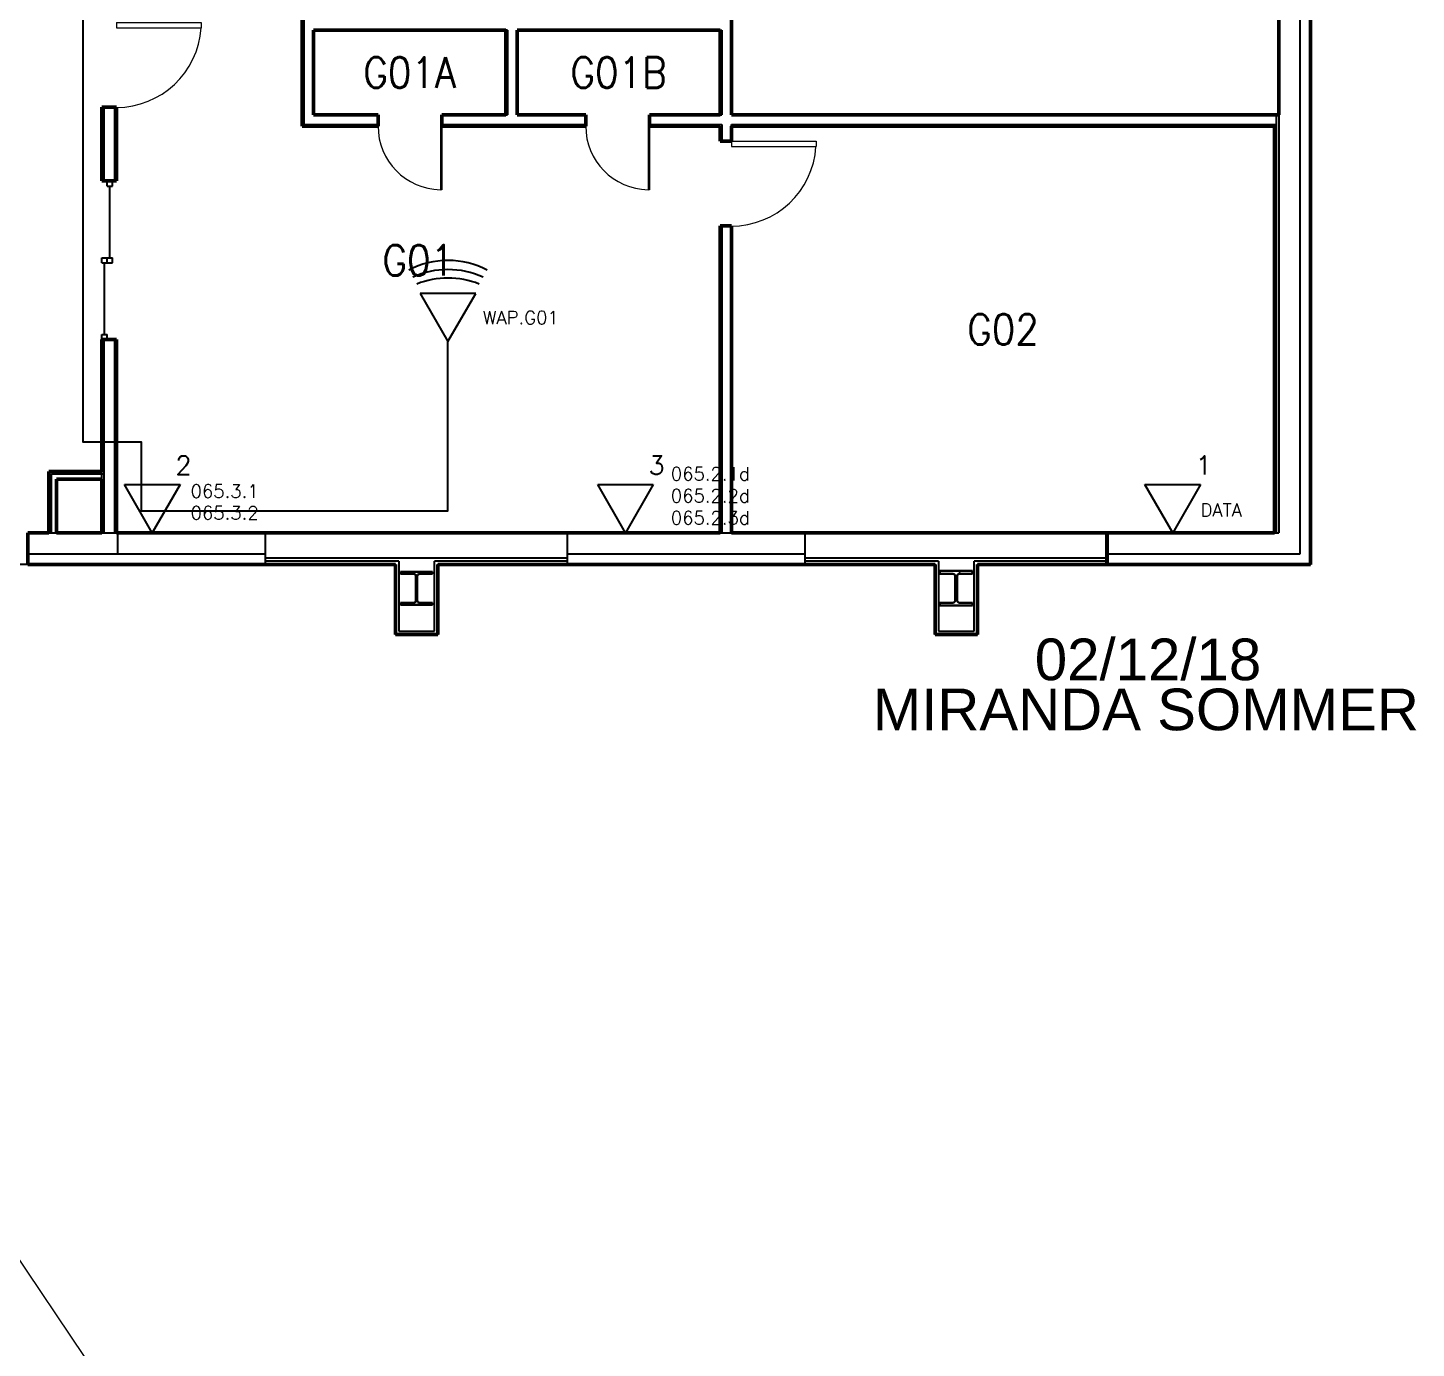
# Model space of a CAD drawing. Header units: inches. Extents: x -460 to 10305, y -938 to 5356.
# Drawn here: x 1967 to 2492, y -293 to 206 of the extents above; entities that cross this region are included whole.
import ezdxf
from ezdxf.enums import TextEntityAlignment as Align

# ---------------------------------------------------------------- set-up
doc = ezdxf.new("R2010")
doc.units = ezdxf.units.IN
doc.header["$MEASUREMENT"] = 0
doc.set_wipeout_variables(frame=1)
for name, color, linetype, lineweight in [('01-0263-G-DWG-BFP-ARCH$0$SP-COLUMNS', 40, 'Continuous', 13), ('01-0263-G-DWG-BFP-ARCH$0$SP-PRINT_TEXT', 250, 'Continuous', 13), ('01-0263-G-DWG-BFP-ARCH$0$SP-WALL-HALF', 42, 'Continuous', 13)]:
    doc.layers.add(name, color=color, linetype=linetype, lineweight=lineweight)
for name, color, linetype in [('01-0263-G-DWG-BFP-ARCH$0$SP-DOOR', 5, 'Continuous'), ('01-0263-G-DWG-BFP-ARCH$0$SP-GROSS', 30, 'Continuous'), ('01-0263-G-DWG-BFP-ARCH$0$SP-RMNO', 7, 'Continuous'), ('01-0263-G-DWG-BFP-ARCH$0$SP-ROOM', 7, 'Continuous'), ('01-0263-G-DWG-BFP-ARCH$0$SP-WALL', 7, 'Continuous'), ('01-0263-G-DWG-BFP-ARCH$0$SP-WINDOW', 6, 'Continuous'), ('T-Comm-E', 1, 'Continuous'), ('T-Comm-E-Wireless', 1, 'Continuous'), ('T-Comm-Path', 40, 'Continuous')]:
    doc.layers.add(name, color=color, linetype=linetype)
doc.layers.get('01-0263-G-DWG-BFP-ARCH$0$SP-ROOM').off()
doc.styles.add('01-0263-G-DWG-BFP-ARCH$0$ARIAL', font='ARIAL', dxfattribs={"height": 0.2})
doc.styles.add('01-0263-G-DWG-BFP-ARCH$0$ROMANS', font='ROMANS.shx', dxfattribs={"width": 0.9})
doc.styles.add('3-32', font='SIMPLEX.shx', dxfattribs={"height": 9})

# ---------------------------------------------------------------- blocks, each defined once
blk = doc.blocks.new('01-0263-G-DWG-BFP-ARCH$0$W-Wide Flange-Column - W12X120-V17-GROUND FLOOR - PROPOSED')
at = {"layer": '01-0263-G-DWG-BFP-ARCH$0$SP-COLUMNS', "lineweight": 9}
h = blk.add_hatch(dxfattribs=at)
h.set_pattern_fill('FP_25', color=256, style=0, pattern_type=2)
h.set_pattern_definition([(45, (-1609.4, 728.028), (-9.50352, 9.50352), []), (45, (-1609.4, 742.428), (-9.50352, 9.50352), [])])
h.paths.add_polyline_path([(-6.16, -6.56), (6.16, -6.56), (6.16, -5.46), (1.25, -5.46), (0.8, -5.34), (0.47, -5.01), (0.35, -4.56), (0.35, 4.56), (0.47, 5.01), (0.8, 5.34), (1.25, 5.45), (6.16, 5.45), (6.16, 6.56), (-6.16, 6.56), (-6.16, 5.45), (-1.25, 5.45), (-0.8, 5.34), (-0.47, 5.01), (-0.36, 4.56), (-0.36, -4.56), (-0.47, -5.01), (-0.8, -5.34), (-1.25, -5.46), (-6.16, -5.46)], flags=0)
at = {"layer": '01-0263-G-DWG-BFP-ARCH$0$SP-COLUMNS', "lineweight": 30}
for p, q in [((6.16, 6.56), (-6.16, 6.56)), ((-6.16, 6.56), (-6.16, 5.45)), ((-6.16, 5.45), (-1.25, 5.45)), ((1.25, 5.45), (6.16, 5.45)), ((6.16, 5.45), (6.16, 6.56)), ((-0.36, 4.56), (-0.36, -4.56)), ((0.35, -4.56), (0.35, 4.56)), ((-1.25, -5.46), (-6.16, -5.46)), ((-6.16, -5.46), (-6.16, -6.56)), ((-6.16, -6.56), (6.16, -6.56)), ((6.16, -5.46), (1.25, -5.46)), ((6.16, -6.56), (6.16, -5.46))]:
    blk.add_line(p, q, dxfattribs=at)
for centre, start, end in [((-1.25, 4.56), 0, 90), ((1.25, 4.56), 90, 180), ((-1.25, -4.56), 270, 0), ((1.25, -4.56), 180, 270)]:
    blk.add_arc(centre, 0.895, start, end, dxfattribs=at)
blk = doc.blocks.new('01-0263-G-DWG-BFP-ARCH$0$W-Wide Flange-Column - W12X87-V38-GROUND FLOOR - PROPOSED')
at = {"layer": '01-0263-G-DWG-BFP-ARCH$0$SP-COLUMNS', "lineweight": 9}
h = blk.add_hatch(dxfattribs=at)
h.set_pattern_fill('FP_49', color=256, style=0, pattern_type=2)
h.set_pattern_definition([(45, (-1405.4, 728.028), (-9.50352, 9.50352), []), (45, (-1405.4, 742.428), (-9.50352, 9.50352), [])])
h.paths.add_polyline_path([(6.06, -6.27), (6.06, -5.46), (1.14, -5.46), (0.7, -5.34), (0.38, -5.02), (0.26, -4.58), (0.26, 4.58), (0.38, 5.02), (0.7, 5.34), (1.14, 5.45), (6.06, 5.45), (6.06, 6.26), (-6.06, 6.26), (-6.06, 5.45), (-1.14, 5.45), (-0.7, 5.34), (-0.38, 5.02), (-0.26, 4.58), (-0.26, -4.58), (-0.38, -5.02), (-0.7, -5.34), (-1.14, -5.46), (-6.06, -5.46), (-6.06, -6.27)], flags=0)
at = {"layer": '01-0263-G-DWG-BFP-ARCH$0$SP-COLUMNS', "lineweight": 30}
for p, q in [((6.06, 6.26), (-6.06, 6.26)), ((-6.06, 6.26), (-6.06, 5.45)), ((-6.06, 5.45), (-1.14, 5.45)), ((1.14, 5.45), (6.06, 5.45)), ((6.06, 5.45), (6.06, 6.26)), ((-0.26, 4.58), (-0.26, -4.58)), ((0.26, -4.58), (0.26, 4.58)), ((-1.14, -5.46), (-6.06, -5.46)), ((-6.06, -5.46), (-6.06, -6.27)), ((-6.06, -6.27), (6.06, -6.27)), ((6.06, -5.46), (1.14, -5.46)), ((6.06, -6.27), (6.06, -5.46))]:
    blk.add_line(p, q, dxfattribs=at)
for centre, start, end in [((-1.14, 4.58), 0, 90), ((1.14, 4.58), 90, 180), ((-1.14, -4.58), 270, 0), ((1.14, -4.58), 180, 270)]:
    blk.add_arc(centre, 0.878, start, end, dxfattribs=at)
blk = doc.blocks.new('01-0263-G-DWG-BFP-ARCH$0$Single-Flush - 2_8_ x 6_8_-281119-GROUND FLOOR - PROPOSED')
at = {"layer": '01-0263-G-DWG-BFP-ARCH$0$SP-DOOR', "lineweight": 20}
for p, q in [((14, -2.75), (14, -34.75)), ((16, -2.75), (14, -2.75)), ((16, -2.75), (16, -34.75)), ((16, -34.75), (14, -34.75))]:
    blk.add_line(p, q, dxfattribs=at)
at = {"layer": '01-0263-G-DWG-BFP-ARCH$0$SP-DOOR', "lineweight": 9}
blk.add_arc((16, -2.75), 32.07, 180, 266.4241, dxfattribs=at)
blk = doc.blocks.new('01-0263-G-DWG-BFP-ARCH$0$Single-Flush - 2_0_ x 6_8_-281264-GROUND FLOOR - PROPOSED')
at = {"layer": '01-0263-G-DWG-BFP-ARCH$0$SP-DOOR', "lineweight": 20}
for p, q in [((11.5, -2.12), (11.5, -26.19)), ((12, -2.12), (11.5, -2.12)), ((12, -2.12), (12, -26.19)), ((12, -26.19), (11.5, -26.19))]:
    blk.add_line(p, q, dxfattribs=at)
at = {"layer": '01-0263-G-DWG-BFP-ARCH$0$SP-DOOR', "lineweight": 9}
blk.add_arc((12, -2.12), 24.07, 180, 268.8096, dxfattribs=at)
blk = doc.blocks.new('01-0263-G-DWG-BFP-ARCH$0$Single-Flush - 2_8_ x 6_8_-281324-GROUND FLOOR - PROPOSED')
at = {"layer": '01-0263-G-DWG-BFP-ARCH$0$SP-DOOR', "lineweight": 20}
for p, q in [((14, -2.12), (14, -34.13)), ((16, -2.12), (14, -2.12)), ((16, -2.12), (16, -34.13)), ((16, -34.13), (14, -34.13))]:
    blk.add_line(p, q, dxfattribs=at)
at = {"layer": '01-0263-G-DWG-BFP-ARCH$0$SP-DOOR', "lineweight": 9}
blk.add_arc((16, -2.12), 32.07, 180, 266.4241, dxfattribs=at)
blk = doc.blocks.new('01-0263-G-DWG-BFP-ARCH$0$FMGRM1')
at = {"style": '01-0263-G-DWG-BFP-ARCH$0$ROMANS', "width": 0.9}
for tag, p in [('RMAREA', (0, -0.2836)), ('DATA1', (0, -0.443)), ('DATA2', (0, -0.6024)), ('DATA3', (0, -0.7618)), ('DATA4', (0, -0.9213)), ('DATA5', (0, -1.0807))]:
    blk.add_attdef(tag, text='', height=0.1172, dxfattribs=at).set_placement(p, align=Align.CENTER)
at = {"linetype": 'Continuous'}
blk.add_wipeout([(-0.375, -0.125), (0.375, -0.125), (0.375, 0.125), (-0.375, 0.125)], dxfattribs=at)
at = {"layer": '01-0263-G-DWG-BFP-ARCH$0$SP-RMNO', "style": '01-0263-G-DWG-BFP-ARCH$0$ROMANS', "width": 0.9}
blk.add_attdef('RMNUMB', text='', height=0.16, dxfattribs=at).set_placement((0, 0), align=Align.MIDDLE)
blk = doc.blocks.new('01-0263-G-DWG-BFP-ARCH', base_point=(1295.16, 1352.86))
at = {"layer": '01-0263-G-DWG-BFP-ARCH$0$SP-DOOR'}
for p, q in [((3292.16, 1497.86), (3294.16, 1497.86)), ((3292.16, 1495.86), (3292.16, 1497.86)), ((3294.16, 1495.86), (3294.16, 1497.86)), ((3292.16, 1495.86), (3294.16, 1495.86)), ((3290.16, 1468.86), (3292.16, 1468.86)), ((3290.16, 1466.86), (3290.16, 1468.86)), ((3290.16, 1466.86), (3292.16, 1466.86)), ((3292.16, 1468.86), (3294.16, 1468.86)), ((3292.16, 1466.86), (3292.16, 1468.86)), ((3292.16, 1466.86), (3292.16, 1468.86)), ((3292.16, 1466.86), (3294.16, 1466.86)), ((3294.16, 1466.86), (3294.16, 1468.86)), ((3290.16, 1439.86), (3292.16, 1439.86)), ((3290.16, 1437.86), (3290.16, 1439.86)), ((3292.16, 1437.86), (3292.16, 1439.86)), ((3290.16, 1437.86), (3292.16, 1437.86))]:
    blk.add_line(p, q, dxfattribs=at)
at = {"layer": '01-0263-G-DWG-BFP-ARCH$0$SP-WALL', "lineweight": 50}
for p, q in [((3735.16, 1721.11), (3735.16, 1522.86)), ((3528.16, 1522.86), (3528.16, 1602.86)), ((3365.91, 1570.61), (3365.91, 1518.61)), ((3747.16, 1352.86), (3747.16, 1568.86)), ((3370.16, 1522.86), (3370.16, 1554.86)), ((3370.16, 1554.86), (3442.91, 1554.86)), ((3442.91, 1554.86), (3442.91, 1522.86)), ((3447.16, 1554.86), (3523.91, 1554.86)), ((3447.16, 1522.86), (3447.16, 1554.86)), ((3523.91, 1554.86), (3523.91, 1522.86)), ((3295.66, 1525.75), (3290.16, 1525.75)), ((3290.16, 1525.75), (3290.16, 1497.86)), ((3295.66, 1497.86), (3295.66, 1525.75)), ((3394.66, 1522.86), (3370.16, 1522.86)), ((3394.66, 1518.61), (3394.66, 1522.86)), ((3442.91, 1522.86), (3418.66, 1522.86)), ((3418.66, 1522.86), (3418.66, 1518.61)), ((3473.16, 1522.86), (3447.16, 1522.86)), ((3473.16, 1518.61), (3473.16, 1522.86)), ((3523.91, 1522.86), (3497.16, 1522.86)), ((3497.16, 1522.86), (3497.16, 1518.61)), ((3735.16, 1522.86), (3528.16, 1522.86)), ((3365.91, 1518.61), (3394.66, 1518.61)), ((3418.66, 1518.61), (3473.16, 1518.61)), ((3497.16, 1518.61), (3523.91, 1518.61)), ((3523.91, 1518.61), (3523.91, 1512.86)), ((3528.16, 1518.61), (3733.53, 1518.61)), ((3528.16, 1512.86), (3528.16, 1518.61)), ((3733.53, 1518.61), (3733.53, 1364.86)), ((3523.91, 1512.86), (3528.16, 1512.86)), ((3290.16, 1497.86), (3295.66, 1497.86)), ((3528.16, 1480.86), (3523.91, 1480.86)), ((3523.91, 1480.86), (3523.91, 1364.86)), ((3528.16, 1364.86), (3528.16, 1480.86)), ((3295.66, 1437.86), (3290.16, 1437.86)), ((3290.16, 1437.86), (3290.16, 1388.07)), ((3295.66, 1364.86), (3295.66, 1437.86)), ((3290.16, 1388.07), (3270.08, 1388.07)), ((3270.08, 1388.07), (3270.08, 1364.86)), ((3273.08, 1385.07), (3290.16, 1385.07)), ((3273.08, 1364.86), (3273.08, 1385.07)), ((3290.16, 1385.07), (3290.16, 1364.86)), ((3270.08, 1364.86), (3262.16, 1364.86)), ((3262.16, 1364.86), (3262.16, 1352.86)), ((3290.16, 1364.86), (3273.08, 1364.86)), ((3523.91, 1364.86), (3295.66, 1364.86)), ((3733.53, 1364.86), (3528.16, 1364.86)), ((3670.16, 1364.86), (3670.16, 1352.86)), ((3670.26, 1352.86), (3670.26, 1364.86)), ((3262.16, 1352.86), (3401.16, 1352.86)), ((3401.16, 1352.86), (3401.16, 1326.36)), ((3417.16, 1326.36), (3417.16, 1352.86)), ((3417.16, 1352.86), (3605.16, 1352.86)), ((3605.16, 1352.86), (3605.16, 1326.36)), ((3621.16, 1326.36), (3621.16, 1352.86)), ((3621.16, 1352.86), (3747.16, 1352.86)), ((3401.16, 1326.36), (3417.16, 1326.36)), ((3605.16, 1326.36), (3621.16, 1326.36))]:
    blk.add_line(p, q, dxfattribs=at)
at = {"layer": '01-0263-G-DWG-BFP-ARCH$0$SP-WALL'}
for p, q in [((3366.53, 1571.24), (3366.53, 1519.24)), ((3743.16, 1356.86), (3743.16, 1572.86)), ((3443.53, 1554.86), (3442.91, 1554.86)), ((3443.53, 1554.86), (3443.53, 1522.86)), ((3523.91, 1554.86), (3524.53, 1554.86)), ((3524.53, 1554.86), (3524.53, 1522.86)), ((3290.91, 1525.75), (3290.91, 1497.86)), ((3294.91, 1525.75), (3294.91, 1497.86)), ((3442.91, 1522.86), (3443.53, 1522.86)), ((3523.91, 1522.86), (3524.53, 1522.86)), ((3734.16, 1522.86), (3734.16, 1364.86)), ((3735.16, 1522.86), (3735.16, 1364.86)), ((3366.53, 1519.24), (3394.66, 1519.24)), ((3418.66, 1519.24), (3473.16, 1519.24)), ((3497.16, 1519.24), (3524.53, 1519.24)), ((3524.53, 1519.24), (3524.53, 1512.86)), ((3528.16, 1519.24), (3734.16, 1519.24)), ((3528.16, 1518.61), (3528.16, 1519.24)), ((3733.53, 1518.61), (3733.53, 1519.24)), ((3524.53, 1480.86), (3524.53, 1364.86)), ((3290.91, 1437.86), (3290.91, 1364.86)), ((3294.91, 1437.86), (3294.91, 1364.86)), ((3271.08, 1387.07), (3290.91, 1387.07)), ((3271.08, 1364.86), (3271.08, 1387.07)), ((3290.16, 1388.07), (3290.91, 1388.07)), ((3290.16, 1385.07), (3290.16, 1387.07)), ((3270.08, 1364.86), (3273.08, 1364.86)), ((3290.16, 1364.86), (3295.66, 1364.86)), ((3296.16, 1356.86), (3296.16, 1364.86)), ((3352.06, 1352.86), (3352.06, 1364.86)), ((3466.26, 1352.86), (3466.26, 1364.86)), ((3523.91, 1364.86), (3528.16, 1364.86)), ((3556.06, 1352.86), (3556.06, 1364.86)), ((3733.53, 1364.86), (3735.16, 1364.86)), ((3262.16, 1356.86), (3352.06, 1356.86)), ((3466.26, 1355.24), (3352.06, 1355.24)), ((3466.26, 1356.86), (3556.06, 1356.86)), ((3670.26, 1355.24), (3556.06, 1355.24)), ((3670.16, 1356.86), (3743.16, 1356.86)), ((3402.41, 1354.11), (3352.06, 1354.11)), ((3402.41, 1354.11), (3402.41, 1352.86)), ((3402.41, 1352.86), (3402.41, 1327.61)), ((3415.91, 1352.86), (3415.91, 1354.11)), ((3466.26, 1354.11), (3415.91, 1354.11)), ((3415.91, 1327.61), (3415.91, 1352.86)), ((3606.41, 1354.11), (3556.06, 1354.11)), ((3606.41, 1354.11), (3606.41, 1352.86)), ((3606.41, 1352.86), (3606.41, 1327.61)), ((3619.91, 1352.86), (3619.91, 1354.11)), ((3670.26, 1354.11), (3619.91, 1354.11)), ((3619.91, 1327.61), (3619.91, 1352.86)), ((3402.41, 1327.61), (3415.91, 1327.61)), ((3606.41, 1327.61), (3619.91, 1327.61))]:
    blk.add_line(p, q, dxfattribs=at)
at = {"layer": '01-0263-G-DWG-BFP-ARCH$0$SP-WALL-HALF'}
blk.add_line((3143.67, 1260.72), (3381.84, 907.62), dxfattribs=at)
at = {"layer": '01-0263-G-DWG-BFP-ARCH$0$SP-WINDOW'}
for p, q in [((3293.16, 1468.86), (3293.16, 1495.86)), ((3291.16, 1439.86), (3291.16, 1466.86))]:
    blk.add_line(p, q, dxfattribs=at)
at = {"layer": '01-0263-G-DWG-BFP-ARCH$0$SP-COLUMNS'}
for name, p in [('01-0263-G-DWG-BFP-ARCH$0$W-Wide Flange-Column - W12X87-V38-GROUND FLOOR - PROPOSED', (3409.16, 1343.86)), ('01-0263-G-DWG-BFP-ARCH$0$W-Wide Flange-Column - W12X120-V17-GROUND FLOOR - PROPOSED', (3613.16, 1343.86))]:
    blk.add_blockref(name, p, dxfattribs=at)
at = {"layer": '01-0263-G-DWG-BFP-ARCH$0$SP-DOOR', "rotation": 89.99999999999991}
for name, p in [('01-0263-G-DWG-BFP-ARCH$0$Single-Flush - 2_8_ x 6_8_-281119-GROUND FLOOR - PROPOSED', (3292.91, 1541.75)), ('01-0263-G-DWG-BFP-ARCH$0$Single-Flush - 2_8_ x 6_8_-281324-GROUND FLOOR - PROPOSED', (3526.03, 1496.86))]:
    blk.add_blockref(name, p, dxfattribs=at)
at = {"layer": '01-0263-G-DWG-BFP-ARCH$0$SP-DOOR'}
for p in [(3406.66, 1520.74), (3485.16, 1520.74)]:
    blk.add_blockref('01-0263-G-DWG-BFP-ARCH$0$Single-Flush - 2_0_ x 6_8_-281264-GROUND FLOOR - PROPOSED', p, dxfattribs=at)
at = {"layer": '01-0263-G-DWG-BFP-ARCH$0$SP-ROOM'}
ref = blk.add_blockref('01-0263-G-DWG-BFP-ARCH$0$FMGRM1', (3406.53, 1538.86), dxfattribs=dict(at, xscale=72, yscale=72, zscale=72))
ref.add_attrib('RMNUMB', 'G01A', dxfattribs={"layer": '01-0263-G-DWG-BFP-ARCH$0$SP-RMNO', "height": 11.52, "style": '01-0263-G-DWG-BFP-ARCH$0$ROMANS', "width": 0.9}).set_placement((3406.53, 1538.86), align=Align.MIDDLE)
ref = blk.add_blockref('01-0263-G-DWG-BFP-ARCH$0$FMGRM1', (3485.53, 1538.86), dxfattribs=dict(at, xscale=72, yscale=72, zscale=72))
ref.add_attrib('RMNUMB', 'G01B', dxfattribs={"layer": '01-0263-G-DWG-BFP-ARCH$0$SP-RMNO', "height": 11.52, "style": '01-0263-G-DWG-BFP-ARCH$0$ROMANS', "width": 0.9}).set_placement((3485.53, 1538.86), align=Align.MIDDLE)
ref = blk.add_blockref('01-0263-G-DWG-BFP-ARCH$0$FMGRM1', (3409.78, 1467.86), dxfattribs=dict(at, xscale=72, yscale=72, zscale=72))
ref.add_attrib('RMNUMB', 'G01', dxfattribs={"layer": '01-0263-G-DWG-BFP-ARCH$0$SP-RMNO', "height": 11.52, "style": '01-0263-G-DWG-BFP-ARCH$0$ROMANS', "width": 0.9}).set_placement((3409.78, 1467.86), align=Align.MIDDLE)
ref = blk.add_blockref('01-0263-G-DWG-BFP-ARCH$0$FMGRM1', (3630.85, 1441.74), dxfattribs=dict(at, xscale=72, yscale=72, zscale=72))
ref.add_attrib('RMNUMB', 'G02', dxfattribs={"layer": '01-0263-G-DWG-BFP-ARCH$0$SP-RMNO', "height": 11.52, "style": '01-0263-G-DWG-BFP-ARCH$0$ROMANS', "width": 0.9}).set_placement((3630.85, 1441.74), align=Align.MIDDLE)
at = {"layer": '01-0263-G-DWG-BFP-ARCH$0$SP-PRINT_TEXT', "linetype": 'Continuous', "style": '01-0263-G-DWG-BFP-ARCH$0$ARIAL'}
for s, height, p in [('02/12/18', 15.745, (3685.68, 1309.1)), ('MIRANDA SOMMER', 15.7447, (3684.85, 1290.17))]:
    blk.add_text(s, height=height, dxfattribs=at).set_placement(p, align=Align.CENTER)
at = {"layer": '01-0263-G-DWG-BFP-ARCH$0$SP-GROSS'}
blk.add_lwpolyline([(3747.16, 1568.86), (3747.16, 1352.86), (3621.16, 1352.86), (3621.16, 1326.36), (3605.16, 1326.36), (3605.16, 1352.86), (3417.16, 1352.86), (3417.16, 1326.36), (3401.16, 1326.36), (3401.16, 1352.86), (3213.16, 1352.86), (3213.16, 1326.36), (3197.16, 1326.36), (3197.16, 1352.86), (3068.92, 1352.86), (3068.84, 1339.48), (3147.26, 1223.21), (3127.36, 1209.79), (3120.72, 1219.56), (3086.48, 1196.69), (2928.1, 1089.9), (3014.19, 930.33)], dxfattribs=at)
blk = doc.blocks.new('DATA(3)')
for p, q in [((0, 0), (-10.5, 18.19)), ((-10.5, 18.19), (10.5, 18.19)), ((10.5, 18.19), (0, 0))]:
    blk.add_line(p, q)
at = {"insert": (8.78, 29.02), "char_height": 7, "width": 11.7808, "attachment_point": 1, "style": '3-32'}
blk.add_mtext('3', dxfattribs=at)
at = {"style": '3-32', "flags": 1}
for tag, p in [('RM_NUMBER', (79, 125.99)), ('UTP_CATEGORY', (79, 112.62)), ('QUANTITY_UTP', (79, 99.49)), ('WIRELESS_OUTLET_LOCATION', (79, 86.47)), ('TELECOMM_ROOM', (79, 72.62)), ('QTY_COAX', (78.12, 46.49)), ('POS_4', (181.94, 12.24)), ('POS_5', (181.94, 4.12)), ('POS_6', (181.94, -4.38))]:
    blk.add_attdef(tag, p, '', height=5, dxfattribs=at)
at = {"flags": 1}
blk.add_attdef('WO_NUMBER', text='', height=5, dxfattribs=at).set_placement((80.4, 32.5), align=Align.BOTTOM_LEFT)
at = {"style": '3-32'}
for tag, p in [('POS_1', (17.14, 19.74)), ('POS_2', (17.14, 11.49)), ('POS_3', (17.14, 3.12))]:
    blk.add_attdef(tag, p, '', height=5, dxfattribs=at)
blk = doc.blocks.new('WIRELESS')
for p, q in [((10.5, 18.19), (-10.5, 18.19)), ((-10.5, 18.19), (0, 0)), ((0, 0), (10.5, 18.19))]:
    blk.add_line(p, q)
for centre, start, end in [((0, -1.44), 62.4297, 117.5703), ((0, -4.89), 65.5205, 114.4795), ((0, -8.1), 68.4095, 111.5905)]:
    blk.add_arc(centre, 32.08, start, end)
at = {"style": '3-32', "flags": 1}
for tag, p in [('RM_NUMBER', (50.85, 153.68)), ('UTP_CATEGORY', (50.85, 140.31)), ('QUANTITY_UTP', (50.85, 127.18)), ('WIRELESS_OUTLET_LOCATION', (50.85, 114.16)), ('TELECOMM_ROOM', (50.85, 100.31)), ('QTY_COAX', (50.33, 74.2)), ('POS_2', (166.1, 63.3)), ('POS_3', (166.1, 55.3)), ('POS_4', (166.1, 46.8)), ('POS_5', (166.1, 38.67)), ('POS_6', (166.1, 30.05))]:
    blk.add_attdef(tag, p, '', height=5, dxfattribs=at)
at = {"flags": 1}
for tag, p in [('SERIAL_NUMBER', (51.84, 50.25)), ('MAC_ADDRESS', (51.84, 26.25)), ('ELEVATION', (51.84, 2.25)), ('WO_NUMBER', (53.96, -25.57))]:
    blk.add_attdef(tag, text='', height=5, dxfattribs=at).set_placement(p, align=Align.BOTTOM_LEFT)
at = {"style": '3-32'}
blk.add_attdef('POS_1', (13.17, 6.52), '', height=5, dxfattribs=at)
blk = doc.blocks.new('VOICE(1)DATA(1)')
for p, q in [((0, 0), (-10.5, 18.19)), ((-10.5, 18.19), (10.5, 18.19)), ((10.5, 18.19), (0, 0))]:
    blk.add_line(p, q)
at = {"insert": (8.78, 29.02), "char_height": 7, "width": 11.7808, "attachment_point": 1, "style": '3-32'}
blk.add_mtext('2', dxfattribs=at)
at = {"style": '3-32', "flags": 1}
for tag, p in [('RM_NUMBER', (69.55, 128.88)), ('UTP_CATEGORY', (69.55, 115.51)), ('QUANTITY_UTP', (69.55, 102.38)), ('WIRELESS_OUTLET_LOCATION', (69.55, 89.37)), ('TELECOMM_ROOM', (69.55, 75.51)), ('QTY_COAX', (68.88, 48.95)), ('POS_3', (182.21, 20.14)), ('POS_4', (182.21, 11.77)), ('POS_5', (182.21, 3.64)), ('POS_6', (182.21, -4.86))]:
    blk.add_attdef(tag, p, '', height=5, dxfattribs=at)
at = {"flags": 1}
blk.add_attdef('WO_NUMBER', text='', height=5, dxfattribs=at).set_placement((68.5, 31.44), align=Align.BOTTOM_LEFT)
at = {"style": '3-32'}
for tag, p in [('POS_1', (14.48, 13.23)), ('POS_2', (14.48, 4.98))]:
    blk.add_attdef(tag, p, '', height=5, dxfattribs=at)
blk = doc.blocks.new('DATA(1)')
for p, q in [((0, 0), (-10.5, 18.19)), ((-10.5, 18.19), (10.5, 18.19)), ((10.5, 18.19), (0, 0))]:
    blk.add_line(p, q)
at = {"insert": (8.78, 29.02), "char_height": 7, "width": 11.7808, "attachment_point": 1, "style": '3-32'}
blk.add_mtext('1', dxfattribs=at)
at = {"style": '3-32'}
for tag, p, flags in [('RM_NUMBER', (101.74, 125.6), 1), ('UTP_CATEGORY', (101.74, 112.22), 1), ('QUANTITY_UTP', (101.74, 99.1), 1), ('WIRELESS_OUTLET_LOCATION', (101.74, 86.08), 1), ('TELECOMM_ROOM', (101.74, 72.22), 1), ('QTY_COAX', (100.28, 43.9), 1), ('POS_2', (219.36, 22.77), 1), ('POS_3', (219.36, 14.4), 1), ('POS_1', (10.5, 6.09), 4), ('POS_4', (219.36, 6.02), 1), ('POS_5', (219.36, -2.1), 1), ('POS_6', (219.36, -10.6), 1)]:
    blk.add_attdef(tag, p, '', height=5, dxfattribs=dict(at, flags=flags))
at = {"flags": 1}
blk.add_attdef('WO_NUMBER', text='', height=5, dxfattribs=at).set_placement((99.44, 26.76), align=Align.BOTTOM_LEFT)

msp = doc.modelspace()

# ---------------------------------------------------------------- block references
msp.add_blockref('01-0263-G-DWG-BFP-ARCH', (0.26, 3.26))

# ---------------------------------------------------------------- next in the draw order: linework, layer by layer
at = {"layer": 'T-Comm-Path'}
msp.add_lwpolyline([(2251.3, 949.26), (2251.3, 870.22), (2160.07, 870.22), (1955.23, 804.64), (1955.23, 445.69), (1988.12, 445.69), (1988.12, 49.62), (2010.15, 49.62), (2010.15, 23.52), (2126.12, 23.52), (2126.12, 87.57)], dxfattribs=at)

# ---------------------------------------------------------------- next in the draw order: block references
at = {"layer": 'T-Comm-E'}
for name, p, values in [('VOICE(1)DATA(1)', (2014.35, 15.26), {'POS_1': '065.3.1', 'POS_2': '065.3.2'}), ('DATA(3)', (2193.24, 15.26), {'POS_1': '065.2.1d', 'POS_2': '065.2.2d', 'POS_3': '065.2.3d'})]:
    msp.add_blockref(name, p, dxfattribs=at).add_auto_attribs(values)
ref = msp.add_blockref('DATA(1)', (2400.1, 15.26), dxfattribs=at)
ref.add_attrib('POS_1', 'DATA', (2410.6, 21.35), dxfattribs={"layer": '0', "height": 5, "style": '3-32'})
at = {"layer": 'T-Comm-E-Wireless'}
msp.add_blockref('WIRELESS', (2126.12, 87.57), dxfattribs=at).add_auto_attribs({'POS_1': 'WAP.G01'})

doc.saveas('drawing.dxf')
